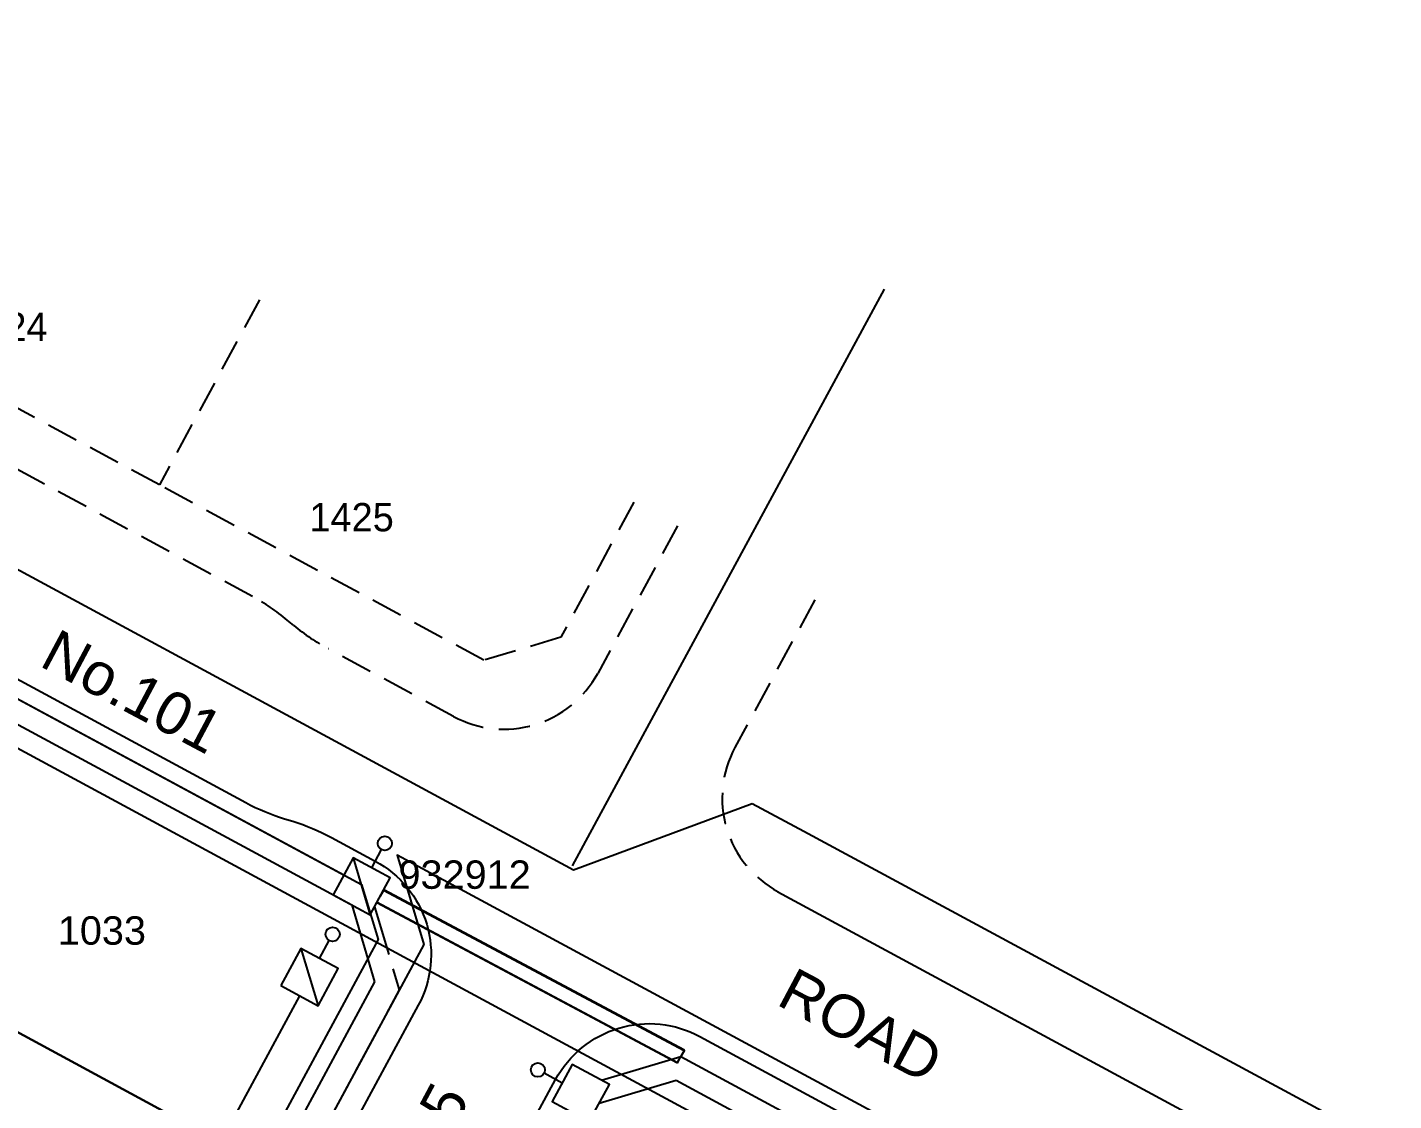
# Model space of a CAD drawing. Header units: metres. Extents: x 303507 to 304452, y 6274483 to 6275961.
# Drawn here: x 303860.4 to 303956.7, y 6275045 to 6275120.7 of the extents above; entities that cross this region are included whole.
import ezdxf
from ezdxf.enums import TextEntityAlignment as Align

# ---------------------------------------------------------------- set-up
doc = ezdxf.new("R2010")
doc.units = ezdxf.units.M
doc.header["$LTSCALE"] = 0.7
doc.linetypes.add('DASHED', pattern=[19.05, 12.7, -6.35])
doc.linetypes.add('IE Trench LV', pattern=[6.5, 5, -1.5])
doc.layers.get('0').update_dxf_attribs({"color": 6})
for name, color, linetype in [('_User Miscellaneous10', 8, 'Continuous'), ('_User Miscellaneous11', 7, 'Continuous'), ('_User Miscellaneous7', 150, 'Continuous'), ('_User Miscellaneous8', 7, 'Continuous'), ('_User Miscellaneous9', 8, 'Continuous'), ('Cadastre Developer_SP_NEW', 4, 'Continuous'), ('Cadastre Land Parcels_SP_EXT', 4, 'Continuous'), ('Cadastre Roads_SP_NEW', 8, 'Continuous'), ('Duct_SP_NEW', 2, 'Continuous'), ('Mains_HV_NEW_U72', 2, 'Continuous'), ('Mains_LV_NEW_R6', 2, 'Continuous'), ('Mains_LV_NEW_T84', 2, 'Continuous'), ('SupportsUG_SP_LV_SL_NEW', 2, 'Continuous'), ('Trench_SP_NEW', 2, 'Continuous')]:
    doc.layers.add(name, color=color, linetype=linetype)
doc.layers.add('_User Miscellaneous5', color=7, linetype='Continuous', lineweight=35)
doc.styles.add('ARIAL', font='arial.ttf', dxfattribs={"height": 2})
doc.styles.add('ARIAL 3.0', font='arial.ttf', dxfattribs={"height": 3})
doc.styles.add('Dot', font='dotfont.shx', dxfattribs={"height": 2})
doc.styles.add('POLE_LABEL', font='arial.ttf')
doc.styles.add('SL_LABEL', font='arial.ttf')
doc.styles.get("Standard").update_dxf_attribs({"font": 'arial.ttf'})
doc.styles.add('style1', font='iso3098b.shx')
doc.linetypes.add('Cable New UG', pattern='A,8,-1,["x",style1,S=3.5,R=0,X=0.35,Y=-1],-3.5', length=12.5)
doc.linetypes.add('Cable Z', pattern='A,8,-1,["Z",Standard,S=2.5,R=0,X=0.35,Y=-1.25],-3.5', length=12.5)
doc.linetypes.add('IE Trench HV', pattern='A,8,-2,["/",style1,S=2.5,R=0,X=0.1,Y=-1],-4.5', length=14.5)

# ---------------------------------------------------------------- blocks, each defined once
blk = doc.blocks.new('*U98')
at = {"layer": '_User Miscellaneous7', "lineweight": -3}
for points in [[(-0.196, -4.414), (-0.196, -2.964)], [(-1.681, -4.414), (1.304, -7.399)]]:
    blk.add_lwpolyline(points, dxfattribs=at)
blk.add_lwpolyline([(-1.681, -7.384), (1.289, -7.384), (1.289, -4.414), (-1.681, -4.414)], close=True, dxfattribs=at)
blk.add_circle((-0.196, -2.464), 0.5, dxfattribs=at)
at = {"layer": '_User Miscellaneous8', "color": 2, "lineweight": -3}
blk.add_lwpolyline([(-1.485, 0), (1.485, 0), (1.485, 2.97), (-1.485, 2.97)], close=True, dxfattribs=at)
blk.add_lwpolyline([(-1.485, 2.97), (1.5, -0.015)], dxfattribs=at)
at = {"style": 'POLE_LABEL', "flags": 9}
blk.add_attdef('STRUCTURE_PLANT_NUMBER', text='', height=0.2, dxfattribs=at).set_placement((1.641, 1.727), align=Align.MIDDLE_LEFT)
for tag, flags, p in [('STREET_CODE', 9, (1.641, 1.485)), ('OWNED_BY', 9, (1.641, 1.085)), ('OPERATED_BY', 9, (1.641, 0.885)), ('COLUMN_TYPE', 9, (1.641, 1.285)), ('STATE', 9, (1.641, 0.485)), ('USAGE', 9, (1.641, 0.285)), ('MAINTAINED_BY', 9, (1.641, 0.685)), ('LEGEND', 9, (1.641, 0.085)), ('SUBURB', 9, (1.641, -0.315)), ('STREETNAME', 9, (1.641, -0.515)), ('PARENT', 9, (1.641, -0.115)), ('LOCATION', 9, (1.641, -0.715)), ('NOTES', 9, (1.641, -0.915)), ('Z', 1, (1.641, -1.315)), ('LABEL_ALIGNMENT', 9, (1.641, -1.115))]:
    blk.add_attdef(tag, text='', height=0.2, dxfattribs=dict(flags=flags)).set_placement(p, align=Align.MIDDLE_LEFT)
at = {"layer": '_User Miscellaneous5', "style": 'ARIAL', "flags": 8}
blk.add_attdef('ASSET_NUM', text='', height=2, dxfattribs=at).set_placement((2, 3.485), align=Align.MIDDLE_LEFT)
blk = doc.blocks.new('*U66')
at = {"layer": '_User Miscellaneous8', "color": 2}
blk.add_line((0, 0), (0, 1.45), dxfattribs=at)
blk.add_circle((0, 1.95), 0.5, dxfattribs=at)
for tag, p, flags in [('Z', (0, 0), 1), ('OPERATED_BY', (0, -9.607), 9)]:
    blk.add_attdef(tag, p, '', height=0.2, dxfattribs=dict(flags=flags))
at = {"style": 'SL_LABEL', "flags": 9}
blk.add_attdef('STREET_CODE', text='', height=0.2, dxfattribs=at).set_placement((0, -0.2), align=Align.MIDDLE_LEFT)
at = {"flags": 9}
for tag, p in [('CONSTRUCTED_VOLTAGE', (0, -0.4)), ('CONTROL_TYPE', (0, -0.6)), ('LANTERN_PURPOSE', (0, -0.8)), ('LANTERN_TYPE', (0, -1)), ('OPERATING_VOLTAGE', (0, -1.4)), ('ORIENTATION', (0, -1.6)), ('OWNED_BY', (0, -1.8)), ('STATE', (0, -2)), ('NO_PHASES', (0, -1.2)), ('CEXIST', (0, -2.4)), ('CNEW', (0, -2.6)), ('CNUMBER', (0, -2.8)), ('USAGE', (0, -2.2)), ('CREMOVE', (0, -3)), ('CREPLACE', (0, -3.2)), ('LKINGHEIGHT', (0, -3.4)), ('LBRACKET', (0, -3.6)), ('LBRACKETVOCAB', (0, -3.8)), ('LCATEGORY', (0, -4)), ('LCHARGE1', (0, -4.2)), ('LCHARGE1PERCENT', (0, -4.4)), ('LCHARGE2', (0, -4.6)), ('LCHARGE2PERCENT', (0, -4.8)), ('LCHARGE3', (0, -5)), ('LCHARGE3PERCENT', (0, -5.2)), ('LEXIST', (0, -5.4)), ('LLAMP', (0, -5.6)), ('LLAMPVOCAB', (0, -5.8)), ('LMAST', (0, -6)), ('LMASTVOCAB', (0, -6.2)), ('LNEW', (0, -6.4)), ('LANTNUMBER', (0, -6.6)), ('LOUTREACH', (0, -7)), ('LOUTREACHVOCAB', (0, -7.2)), ('LRATECODE', (0, -7.4)), ('LREMOVE', (0, -7.6)), ('LREPLACE', (0, -7.8)), ('SUBURB', (0, -8.6)), ('LTYPE', (0, -8)), ('LTYPEVOCAB', (0, -8.2)), ('LEGEND', (0, -8.4)), ('STREETNAME', (0, -8.8)), ('LOCATION', (0, -9)), ('NOTES', (0, -9.2)), ('MAINTAINED_BY', (0, -9.863))]:
    blk.add_attdef(tag, text='', height=0.2, dxfattribs=at).set_placement(p, align=Align.MIDDLE_LEFT)
blk = doc.blocks.new('*U99')
at = {"layer": '_User Miscellaneous7', "lineweight": -3}
blk.add_lwpolyline([(-0.394, -4.515), (-0.394, -3.065)], dxfattribs=at)
blk.add_lwpolyline([(-1.879, -7.485), (1.091, -7.485), (1.091, -4.515), (-1.879, -4.515)], close=True, dxfattribs=at)
blk.add_circle((-0.394, -2.565), 0.5, dxfattribs=at)
at = {"layer": '_User Miscellaneous8', "color": 2, "lineweight": -3}
blk.add_lwpolyline([(-1.485, 0), (1.485, 0), (1.485, 2.97), (-1.485, 2.97)], close=True, dxfattribs=at)
at = {"style": 'POLE_LABEL', "flags": 9}
blk.add_attdef('STRUCTURE_PLANT_NUMBER', text='', height=0.2, dxfattribs=at).set_placement((1.641, 1.727), align=Align.MIDDLE_LEFT)
for tag, flags, p in [('STREET_CODE', 9, (1.641, 1.485)), ('OWNED_BY', 9, (1.641, 1.085)), ('OPERATED_BY', 9, (1.641, 0.885)), ('COLUMN_TYPE', 9, (1.641, 1.285)), ('STATE', 9, (1.641, 0.485)), ('USAGE', 9, (1.641, 0.285)), ('MAINTAINED_BY', 9, (1.641, 0.685)), ('LEGEND', 9, (1.641, 0.085)), ('SUBURB', 9, (1.641, -0.315)), ('STREETNAME', 9, (1.641, -0.515)), ('PARENT', 9, (1.641, -0.115)), ('LOCATION', 9, (1.641, -0.715)), ('NOTES', 9, (1.641, -0.915)), ('Z', 1, (1.641, -1.315)), ('LABEL_ALIGNMENT', 9, (1.641, -1.115))]:
    blk.add_attdef(tag, text='', height=0.2, dxfattribs=dict(flags=flags)).set_placement(p, align=Align.MIDDLE_LEFT)
at = {"layer": '_User Miscellaneous5', "style": 'ARIAL', "flags": 8}
blk.add_attdef('ASSET_NUM', text='', height=2, dxfattribs=at).set_placement((2, 3.485), align=Align.MIDDLE_LEFT)

msp = doc.modelspace()

# ---------------------------------------------------------------- linework, layer by layer
at = {"layer": '_User Miscellaneous10', "linetype": 'DASHED', "ltscale": 0.25}
for p, q in [((303869.714, 6275088.392), (303846.839, 6275100.752)), ((303892.588, 6275076.033), (303869.714, 6275088.392)), ((303898.009, 6275077.65), (303892.588, 6275076.033))]:
    msp.add_line(p, q, dxfattribs=at)
for points in [[(303876.766, 6275101.444), (303869.714, 6275088.392)], [(303903.157, 6275087.178), (303898.009, 6275077.65)]]:
    msp.add_lwpolyline(points, dxfattribs=at)
for points in [[(303906.236, 6275085.514), (303900.613, 6275075.107, -0.414214), (303890.449, 6275072.074), (303881.638, 6275076.834, -0.049389), (303879.189, 6275078.489), (303878.728, 6275078.871, 0.049389), (303876.278, 6275080.526), (303859.537, 6275089.572, 0.049389), (303856.81, 6275090.714), (303856.238, 6275090.89, -0.049389), (303853.511, 6275092.032)], [(303915.913, 6275080.283), (303910.29, 6275069.878, 0.414214), (303913.324, 6275059.714)]]:
    msp.add_lwpolyline(points, format="xyb", dxfattribs=at)
at = {"layer": '_User Miscellaneous11'}
for p, q in [((303885.057, 6275058.967), (303885.283, 6275059.39)), ((303885.509, 6275059.814), (303885.283, 6275059.39)), ((303885.509, 6275059.814), (303906.7, 6275048.508)), ((303885.057, 6275058.967), (303906.248, 6275047.661)), ((303906.248, 6275047.661), (303906.474, 6275048.084)), ((303906.7, 6275048.508), (303906.474, 6275048.084))]:
    msp.add_line(p, q, dxfattribs=at)
at = {"layer": '_User Miscellaneous9', "flags": 128}
for points in [[(303853.715, 6275078.737, -0.049389), (303856.165, 6275077.082), (303856.626, 6275076.7, 0.049389), (303859.075, 6275075.045), (303875.817, 6275065.999, 0.049389), (303878.544, 6275064.857), (303879.116, 6275064.681, -0.049389), (303881.843, 6275063.539)], [(303881.843, 6275063.539), (303884.935, 6275061.868, -0.414214), (303887.968, 6275051.705), (303864.527, 6275008.322, -0.134072), (303839.252, 6274981.831), (303818.432, 6274969.286)], [(303838.649, 6274968.626), (303844.929, 6274972.41, 0.134073), (303874.205, 6275003.093), (303897.646, 6275046.475, -0.414214), (303907.809, 6275049.509), (303953.558, 6275024.789, -0.414214), (303956.591, 6275014.626), (303933.324, 6274971.563, 0.009462), (303929.757, 6274964.653), (303920.306, 6274945.458, -0.163347), (303893.191, 6274918.123, -0.163347)]]:
    msp.add_lwpolyline(points, format="xyb", dxfattribs=at)
msp.add_lwpolyline([(303913.318, 6275059.717), (304337.805, 6274830.357)], dxfattribs=at)
at = {"layer": 'Cadastre Developer_SP_NEW'}
for p, q in [((303877.71, 6275040.083), (303851.326, 6275054.339)), ((303851.326, 6275054.339), (303877.71, 6275040.083))]:
    msp.add_line(p, q, dxfattribs=at)
at = {"layer": 'Cadastre Land Parcels_SP_EXT'}
msp.add_line((303920.794, 6275102.193), (303898.807, 6275061.534), dxfattribs=at)
at = {"layer": 'Cadastre Roads_SP_NEW', "color": 4}
for p, q in [((303837.522, 6275083.508), (303860.406, 6275071.143)), ((303860.406, 6275071.143), (303883.271, 6275058.789)), ((303883.271, 6275058.789), (303884.889, 6275053.368)), ((303900.725, 6275044.812), (303906.146, 6275046.429)), ((303906.146, 6275046.429), (303918.023, 6275040.012))]:
    msp.add_line(p, q, dxfattribs=at)
at = {"layer": 'Cadastre Roads_SP_NEW', "linetype": 'Continuous', "ltscale": 0.35, "flags": 128}
msp.add_lwpolyline([(303581.963, 6275232.667), (303898.902, 6275061.263), (303911.489, 6275065.945)], dxfattribs=at)
at = {"layer": 'Cadastre Roads_SP_NEW', "color": 4}
msp.add_lwpolyline([(303911.489, 6275065.945), (303915.133, 6275063.978), (303983.773, 6275026.931), (304340.117, 6274834.62)], dxfattribs=at)
at = {"layer": 'Duct_SP_NEW'}
for p, q in [((303885.038, 6275058.932), (303885.283, 6275059.39)), ((303885.528, 6275059.849), (303885.283, 6275059.39)), ((303906.719, 6275048.543), (303885.528, 6275059.849)), ((303906.23, 6275047.626), (303885.038, 6275058.932)), ((303906.23, 6275047.626), (303906.474, 6275048.084)), ((303906.719, 6275048.543), (303906.474, 6275048.084))]:
    msp.add_line(p, q, dxfattribs=at)
at = {"layer": 'Mains_LV_NEW_R6', "color": 2, "linetype": 'Cable Z', "flags": 128}
msp.add_lwpolyline([(303879.591, 6275052.384), (303868.612, 6275032.042), (303870.807, 6275030.858)], dxfattribs=at)
at = {"layer": 'Mains_LV_NEW_T84', "color": 2, "linetype": 'Cable New UG', "flags": 128}
for points in [[(303815.911, 6275054.971), (303815.06, 6275053.394), (303817.589, 6275052.008), (303835.035, 6275083.425), (303838.872, 6275084.572), (303859.241, 6275073.578), (303883.965, 6275060.233), (303885.131, 6275056.333), (303872.677, 6275033.257), (303874.446, 6275032.303)], [(303955.793, 6275016.714), (303957.002, 6275018.954), (303955.124, 6275025.235), (303886.484, 6275062.283), (303888.362, 6275056.001), (303875.78, 6275032.691)]]:
    msp.add_lwpolyline(points, dxfattribs=at)
at = {"layer": 'Trench_SP_NEW', "linetype": 'IE Trench HV', "flags": 128}
for points in [[(303839.561, 6275084.2), (303882.725, 6275060.903)], [(303900.89, 6275046.415), (303906.474, 6275048.084), (303916.734, 6275042.547)]]:
    msp.add_lwpolyline(points, dxfattribs=at)
at = {"layer": 'Trench_SP_NEW', "linetype": 'IE Trench LV', "flags": 128}
msp.add_lwpolyline([(303884.88, 6275058.643), (303886.627, 6275052.788), (303875.78, 6275032.691)], dxfattribs=at)

# ---------------------------------------------------------------- block references
at = {"layer": 'SupportsUG_SP_LV_SL_NEW', "ltscale": 0.5}
for p, rotation in [((303884.682, 6275061.403), 331.6426605231065), ((303898.113, 6275046.226), 61.64266052337586)]:
    msp.add_blockref('*U66', p, dxfattribs=dict(at, rotation=rotation))
ref = msp.add_blockref('*U98', (303883.271, 6275058.789), dxfattribs=dict(at, rotation=331.6426605231065))
ref.add_attrib('ASSET_NUM_001', '932912', (303886.57, 6275059.919), dxfattribs={"layer": '_User Miscellaneous5', "height": 2, "style": 'ARIAL'})
ref = msp.add_blockref('*U99', (303900.727, 6275044.815), dxfattribs=dict(at, rotation=61.64266052337586))
ref.add_attrib('ASSET_NUM_001', '932934', (303900.584, 6275040.389), dxfattribs={"layer": '_User Miscellaneous5', "height": 2, "style": 'ARIAL'})

# ---------------------------------------------------------------- texts
at = {"layer": 'Cadastre Developer_SP_NEW', "style": 'ARIAL'}
msp.add_text('1033', height=2, dxfattribs=at).set_placement((303865.662, 6275055.979), align=Align.CENTER)
at = {"layer": 'Cadastre Roads_SP_NEW', "color": 3, "style": 'ARIAL 3.0'}
for s, p in [('No.101', (303861.161, 6275075.68)), ('ROAD ', (303913.116, 6275051.803))]:
    msp.add_text(s, height=3, rotation=332, dxfattribs=at).set_placement(p)

# ---------------------------------------------------------------- next in the draw order: texts
at = {"layer": 'Cadastre Roads_SP_NEW', "color": 3, "insert": (303885.303, 6275033.162), "char_height": 3, "attachment_point": 7, "rotation": 61.80901, "style": 'ARIAL', "bg_fill": 3, "box_fill_scale": 1.1, "bg_fill_color": 256, "bg_fill_transparency": 3940232}
msp.add_mtext('No.105', dxfattribs=at)

# ---------------------------------------------------------------- next in the draw order: linework, layer by layer
at = {"layer": 'Cadastre Roads_SP_NEW', "color": 4}
msp.add_line((303884.889, 6275053.368), (303877.71, 6275040.083), dxfattribs=at)
at = {"layer": 'Mains_HV_NEW_U72', "color": 2, "linetype": 'Cable New UG', "flags": 128}
msp.add_lwpolyline([(303927.747, 6275004.271), (303940.189, 6274997.639), (303932.385, 6274982.923), (303936.176, 6274980.902), (303954.13, 6275014.13), (303952.469, 6275019.695), (303905.432, 6275045.11), (303882.558, 6275057.469), (303836.809, 6275082.188), (303813.935, 6275094.548), (303767.254, 6275119.771), (303760.949, 6275117.889), (303756.837, 6275110.278), (303749.183, 6275095.668), (303752.406, 6275093.87), (303761.619, 6275110.467), (303774.157, 6275103.473)], dxfattribs=at)

# ---------------------------------------------------------------- next in the draw order: texts
at = {"layer": 'Cadastre Developer_SP_NEW', "color": 8, "char_height": 2, "attachment_point": 5, "style": 'Dot', "bg_fill": 3, "box_fill_scale": 1, "bg_fill_color": 256, "bg_fill_transparency": 0}
for s, insert in [('1424', (303858.855, 6275099.549)), ('1425', (303883.265, 6275086.109))]:
    msp.add_mtext(s, dxfattribs=dict(at, insert=insert))

doc.saveas('drawing.dxf')
